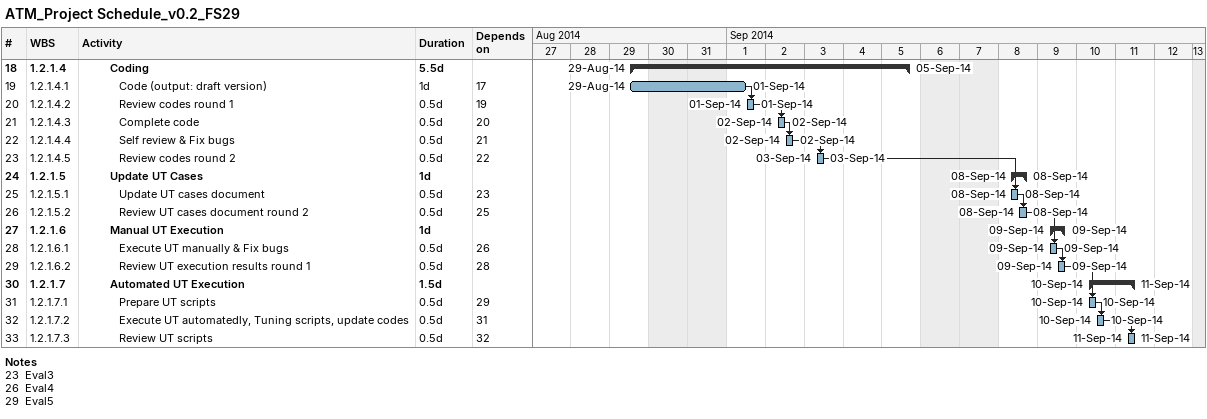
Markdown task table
ATM_Project Schedule_v0.2_FS29

| ID | WBS | Task | Duration | Start | Finish | Predecessors |
|---|---|---|---|---|---|---|
| 18 | 1.2.1.4 | **Coding** | 5.5d | 2014-08-29 | 2014-09-05 |  |
| 19 | 1.2.1.4.1 | Code (output: draft version) | 1d | 2014-08-29 | 2014-09-01 | 17 |
| 20 | 1.2.1.4.2 | Review codes round 1 | 0.5d | 2014-09-01 | 2014-09-01 | 19 |
| 21 | 1.2.1.4.3 | Complete code | 0.5d | 2014-09-02 | 2014-09-02 | 20 |
| 22 | 1.2.1.4.4 | Self review & Fix bugs | 0.5d | 2014-09-02 | 2014-09-02 | 21 |
| 23 | 1.2.1.4.5 | Review codes round 2 | 0.5d | 2014-09-03 | 2014-09-03 | 22 |
| 24 | 1.2.1.5 | **Update UT Cases** | 1d | 2014-09-08 | 2014-09-08 |  |
| 25 | 1.2.1.5.1 | Update UT cases document | 0.5d | 2014-09-08 | 2014-09-08 | 23 |
| 26 | 1.2.1.5.2 | Review UT cases document round 2 | 0.5d | 2014-09-08 | 2014-09-08 | 25 |
| 27 | 1.2.1.6 | **Manual UT Execution** | 1d | 2014-09-09 | 2014-09-09 |  |
| 28 | 1.2.1.6.1 | Execute UT manually & Fix bugs | 0.5d | 2014-09-09 | 2014-09-09 | 26 |
| 29 | 1.2.1.6.2 | Review UT execution results round 1 | 0.5d | 2014-09-09 | 2014-09-09 | 28 |
| 30 | 1.2.1.7 | **Automated UT Execution** | 1.5d | 2014-09-10 | 2014-09-11 |  |
| 31 | 1.2.1.7.1 | Prepare UT scripts | 0.5d | 2014-09-10 | 2014-09-10 | 29 |
| 32 | 1.2.1.7.2 | Execute UT automatedly, Tuning scripts, update codes | 0.5d | 2014-09-10 | 2014-09-10 | 31 |
| 33 | 1.2.1.7.3 | Review UT scripts | 0.5d | 2014-09-11 | 2014-09-11 | 32 |

Notes
- 23: Eval3
- 26: Eval4
- 29: Eval5
